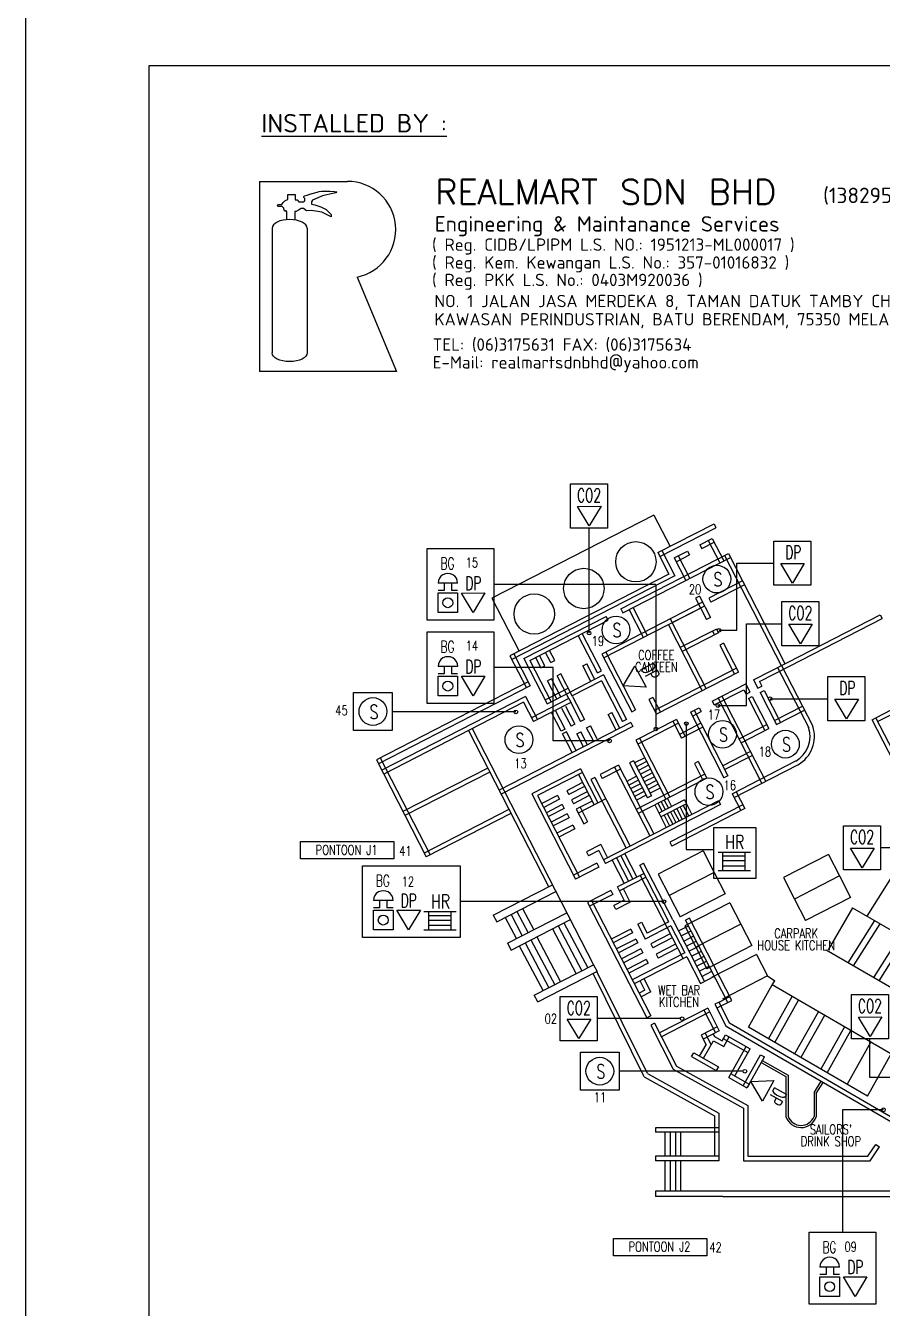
# Model space of a CAD drawing. Extents: x -2888 to 8486, y -2377 to 1555.
# Drawn here: x 6635.4 to 6774.3, y 572.9 to 780.9 of the extents above; entities that cross this region are included whole.
import ezdxf
from ezdxf.enums import TextEntityAlignment as Align

# ---------------------------------------------------------------- set-up
doc = ezdxf.new("R2010")
doc.units = 0
doc.layers.get('0').update_dxf_attribs({"linetype": 'CONTINUOUS'})
for name, color, linetype in [('EXIST_ROAD', 6, 'CONTINUOUS'), ('FAPOINT', 1, 'CONTINUOUS'), ('FF_GRID_LINE', 8, 'CONTINUOUS'), ('MIMIC_SIZE', 7, 'CONTINUOUS'), ('TEXT', 8, 'CONTINUOUS')]:
    doc.layers.add(name, color=color, linetype=linetype)
doc.styles.add('BADAI', font='romans.shx', dxfattribs={"width": 0.65})
doc.styles.add('ISOC', font='isocpeur.ttf')
doc.styles.add('MTXPL_TIMES_NEW_ROMAN', font='txt.shx')
doc.styles.add('PLOT02__REVB$0$NARROW', font='SIMPLEX', dxfattribs={"width": 0.75})

# ---------------------------------------------------------------- blocks, each defined once
blk = doc.blocks.new('D-433-1_MIMIC_SIZE_900_X_1')
at = {"layer": 'MIMIC_SIZE'}
for points in [[(3.62, 53.07), (868.62, 53.07), (868.62, 478.07), (3.62, 478.07)], [(23.62, 73.07), (848.62, 73.07), (848.62, 458.07), (23.62, 458.07)]]:
    blk.add_lwpolyline(points, close=True, dxfattribs=at)

msp = doc.modelspace()

# ---------------------------------------------------------------- linework, layer by layer
at = {"color": 1}
for p, q in [((6673.264, 755.622), (6687.543, 755.622)), ((6673.264, 755.622), (6673.264, 724.816)), ((6689.11, 740.113), (6695.508, 724.816)), ((6695.508, 724.816), (6673.264, 724.816)), ((6724.872, 702.921), (6728.69, 702.932)), ((6726.777, 699.745), (6724.872, 702.921)), ((6728.69, 702.932), (6726.777, 699.745)), ((6757.825, 693.644), (6761.643, 693.655)), ((6759.731, 690.468), (6757.825, 693.644)), ((6761.643, 693.655), (6759.731, 690.468)), ((6702.235, 685.693), (6702.238, 688.875)), ((6703.233, 689.271), (6702.238, 689.272)), ((6702.238, 688.875), (6705.42, 688.871)), ((6705.422, 690.462), (6702.24, 690.465)), ((6703.234, 690.464), (6703.233, 689.271)), ((6704.427, 690.463), (6704.426, 689.27)), ((6705.42, 689.269), (6704.426, 689.27)), ((6705.42, 688.871), (6705.416, 685.69)), ((6706.032, 688.869), (6709.85, 688.88)), ((6707.938, 685.693), (6706.032, 688.869)), ((6709.85, 688.88), (6707.938, 685.693)), ((6759.123, 683.828), (6762.94, 683.838)), ((6761.028, 680.652), (6759.123, 683.828)), ((6762.94, 683.838), (6761.028, 680.652)), ((6705.424, 676.952), (6702.243, 676.956)), ((6703.237, 676.954), (6703.236, 675.761)), ((6704.43, 676.953), (6704.429, 675.76)), ((6732.264, 673.819), (6734.18, 676.988)), ((6734.18, 676.988), (6735.975, 673.619)), ((6702.238, 672.183), (6702.241, 675.365)), ((6703.236, 675.761), (6702.241, 675.762)), ((6702.241, 675.365), (6705.423, 675.361)), ((6705.423, 675.759), (6704.429, 675.76)), ((6705.423, 675.361), (6705.419, 672.18)), ((6706.035, 675.36), (6709.853, 675.37)), ((6707.941, 672.183), (6706.035, 675.36)), ((6709.853, 675.37), (6707.941, 672.183)), ((6735.975, 673.619), (6732.264, 673.819)), ((6766.609, 671.663), (6770.427, 671.673)), ((6768.515, 668.487), (6766.609, 671.663)), ((6770.427, 671.673), (6768.515, 668.487)), ((6769.143, 647.485), (6772.961, 647.495)), ((6771.049, 644.309), (6769.143, 647.485)), ((6772.961, 647.495), (6771.049, 644.309)), ((6694.943, 639.002), (6691.761, 639.006)), ((6692.756, 639.005), (6692.754, 637.812)), ((6693.949, 639.003), (6693.947, 637.81)), ((6691.756, 634.233), (6691.76, 637.415)), ((6692.754, 637.812), (6691.76, 637.813)), ((6691.76, 637.415), (6694.941, 637.412)), ((6694.942, 637.809), (6693.947, 637.81)), ((6694.941, 637.412), (6694.938, 634.23)), ((6695.554, 637.41), (6699.371, 637.42)), ((6697.459, 634.233), (6695.554, 637.41)), ((6699.371, 637.42), (6697.459, 634.233)), ((6770.42, 620.105), (6774.237, 620.115)), ((6772.325, 616.928), (6770.42, 620.105)), ((6774.237, 620.115), (6772.325, 616.928)), ((6723.196, 619.774), (6727.014, 619.784)), ((6725.101, 616.598), (6723.196, 619.774)), ((6727.014, 619.784), (6725.101, 616.598)), ((6752.981, 609.672), (6756.683, 609.798)), ((6754.841, 606.454), (6752.981, 609.672)), ((6756.683, 609.798), (6754.841, 606.454)), ((6765.18, 578.367), (6764.185, 578.368)), ((6767.368, 579.558), (6764.187, 579.561)), ((6765.181, 579.56), (6765.18, 578.367)), ((6766.374, 579.559), (6766.373, 578.366)), ((6767.367, 578.365), (6766.373, 578.366)), ((6764.182, 574.789), (6764.185, 577.97)), ((6764.185, 577.97), (6767.367, 577.967)), ((6767.367, 577.967), (6767.363, 574.785)), ((6767.979, 577.965), (6771.797, 577.975)), ((6769.885, 574.789), (6767.979, 577.965)), ((6771.797, 577.975), (6769.885, 574.789))]:
    msp.add_line(p, q, dxfattribs=at)
for p, q in [((6677.867, 753.485), (6679.06, 753.485)), ((6677.867, 752.69), (6677.867, 753.485)), ((6679.06, 753.485), (6679.06, 752.613)), ((6680.488, 753.186), (6680.596, 753.295)), ((6680.488, 753.058), (6680.488, 753.186)), ((6680.488, 752.987), (6680.488, 753.058)), ((6680.596, 753.295), (6680.994, 753.412)), ((6680.994, 753.412), (6681.457, 753.548)), ((6681.457, 753.548), (6682.066, 753.727)), ((6683.5, 753.256), (6681.899, 752.59)), ((6682.066, 753.727), (6682.643, 753.897)), ((6682.643, 753.897), (6682.983, 753.997)), ((6682.983, 753.997), (6683.343, 754.041)), ((6683.343, 754.041), (6683.666, 754.041)), ((6685.417, 753.695), (6683.5, 753.256)), ((6683.666, 754.041), (6684.298, 754.041)), ((6684.298, 754.041), (6684.673, 754.041)), ((6684.673, 754.041), (6685.438, 753.967)), ((6685.682, 753.755), (6685.417, 753.695)), ((6685.438, 753.967), (6685.772, 753.934)), ((6685.793, 753.825), (6685.682, 753.755)), ((6685.772, 753.934), (6685.816, 753.886)), ((6685.816, 753.886), (6685.793, 753.825)), ((6676.123, 751.738), (6676.307, 751.864)), ((6676.307, 751.555), (6676.123, 751.738)), ((6676.307, 751.864), (6676.926, 751.864)), ((6676.938, 751.555), (6676.307, 751.555)), ((6676.926, 751.864), (6677.11, 752.208)), ((6677.247, 751.291), (6676.938, 751.555)), ((6677.11, 752.208), (6677.397, 752.483)), ((6677.247, 751.131), (6677.247, 751.291)), ((6677.247, 751.131), (6677.249, 751.125)), ((6677.397, 752.483), (6677.741, 752.609)), ((6677.741, 752.609), (6677.867, 752.69)), ((6679.06, 752.613), (6679.393, 752.613)), ((6679.607, 750.942), (6679.203, 750.713)), ((6679.393, 752.613), (6679.657, 752.292)), ((6680.021, 751.247), (6679.607, 750.942)), ((6679.657, 752.292), (6680.425, 752.292)), ((6680.424, 751.247), (6680.021, 751.247)), ((6680.895, 750.848), (6680.424, 751.247)), ((6680.425, 752.292), (6680.497, 752.315)), ((6680.51, 752.958), (6680.488, 752.987)), ((6680.497, 752.315), (6680.54, 752.35)), ((6680.589, 752.901), (6680.51, 752.958)), ((6680.54, 752.35), (6680.58, 752.406)), ((6680.58, 752.406), (6680.595, 752.455)), ((6680.634, 752.826), (6680.589, 752.901)), ((6680.595, 752.455), (6680.62, 752.529)), ((6680.62, 752.529), (6680.634, 752.591)), ((6680.634, 752.667), (6680.634, 752.826)), ((6680.634, 752.591), (6680.634, 752.667)), ((6681.899, 752.59), (6681.694, 752.308)), ((6681.694, 752.308), (6681.694, 751.905)), ((6681.694, 751.905), (6682.246, 751.796)), ((6682.246, 751.796), (6683.217, 751.487)), ((6683.217, 751.487), (6684.122, 751.04)), ((6684.122, 751.04), (6684.918, 750.244)), ((6677.626, 750.844), (6677.509, 750.844)), ((6677.737, 750.677), (6677.626, 750.844)), ((6677.737, 749.416), (6677.737, 750.677)), ((6678.996, 750.713), (6678.996, 749.405)), ((6679.203, 750.713), (6678.996, 750.713)), ((6681.733, 750.876), (6680.895, 750.848)), ((6683.404, 750.652), (6681.733, 750.876)), ((6684.591, 750.059), (6683.404, 750.652)), ((6684.918, 749.895), (6684.591, 750.059)), ((6684.918, 750.244), (6684.918, 749.895)), ((6675.335, 748.032), (6675.335, 727.802)), ((6681.03, 748.036), (6681.03, 727.807))]:
    msp.add_line(p, q)
for points in [[(6681.03, 748.028), (6680.976, 748.302), (6680.816, 748.566), (6680.553, 748.808), (6680.2, 749.022), (6679.769, 749.197), (6679.276, 749.327), (6678.742, 749.407), (6678.186, 749.434), (6677.63, 749.408), (6677.095, 749.328), (6676.602, 749.198), (6676.17, 749.024), (6675.815, 748.811), (6675.552, 748.569), (6675.39, 748.305), (6675.335, 748.032)], [(6681.027, 727.796), (6680.974, 727.522), (6680.813, 727.259), (6680.551, 727.016), (6680.197, 726.803), (6679.766, 726.628), (6679.273, 726.498), (6678.739, 726.418), (6678.183, 726.39), (6677.627, 726.417), (6677.092, 726.496), (6676.599, 726.626), (6676.167, 726.8), (6675.812, 727.013), (6675.549, 727.256), (6675.387, 727.519), (6675.332, 727.793)]]:
    msp.add_lwpolyline(points)
for points in [[(6700.48, 696.094), (6711.307, 696.094), (6711.307, 684.453), (6700.48, 684.453)], [(6700.483, 682.584), (6711.31, 682.584), (6711.31, 670.944), (6700.483, 670.944)], [(6688.536, 672.749), (6694.8, 672.749), (6694.8, 666.547), (6688.536, 666.547)], [(6746.948, 650.848), (6753.805, 650.848), (6753.805, 642.564), (6746.948, 642.564)], [(6690.002, 644.634), (6705.822, 644.634), (6705.822, 632.994), (6690.002, 632.994)], [(6725.334, 614.424), (6731.598, 614.424), (6731.598, 608.222), (6725.334, 608.222)], [(6762.427, 585.19), (6773.254, 585.19), (6773.254, 573.549), (6762.427, 573.549)]]:
    msp.add_lwpolyline(points, close=True, dxfattribs=at)
at = {"color": 1, "linetype": 'BYBLOCK'}
for centre, radius in [((6747.465, 691.121), 2.25), ((6731.116, 682.868), 2.25), ((6726.743, 682.36), 0.299), ((6747.82, 682.816), 0.299), ((6691.679, 669.649), 2.25), ((6756.127, 671.729), 0.299), ((6714.868, 669.594), 0.299), ((6747.625, 670.615), 0.299), ((6742.512, 667.682), 0.299), ((6748.375, 665.942), 2.25), ((6715.359, 665.078), 2.25), ((6737.582, 666.817), 0.299), ((6758.588, 664.357), 2.25), ((6730.072, 664.885), 0.299), ((6746.17, 656.656), 2.25), ((6738.872, 638.814), 0.299), ((6741.816, 619.84), 0.299), ((6728.477, 611.324), 2.25), ((6752.015, 611.323), 0.299), ((6774.489, 605.054), 0.299)]:
    msp.add_circle(centre, radius, dxfattribs=at)
at = {"color": 1}
for centre in [(6703.827, 687.282), (6703.83, 673.772), (6693.349, 635.822), (6765.774, 576.378)]:
    msp.add_circle(centre, 0.795, dxfattribs=at)
for centre, radius, start, end in [((6687.543, 747.788), 7.834, 281.54014, 90), ((6703.831, 690.464), 1.591, 359.93967, 179.93967), ((6703.834, 676.954), 1.591, 359.93967, 179.93967), ((6693.352, 639.004), 1.591, 359.93967, 179.93967), ((6765.778, 579.559), 1.591, 359.93967, 179.93967)]:
    msp.add_arc(centre, radius, start, end, dxfattribs=at)
msp.add_arc((6677.443, 751.044), 0.211, 157.53397, 288.1926)
at = {"layer": 'FAPOINT', "color": 1, "linetype": 'BYBLOCK'}
for p, q in [((6747.663, 646.841), (6752.921, 646.841)), ((6748.445, 643.871), (6748.445, 646.841)), ((6748.445, 646.232), (6752.071, 646.232)), ((6748.445, 645.466), (6752.071, 645.466)), ((6752.071, 643.871), (6752.071, 646.841)), ((6747.663, 643.871), (6752.921, 643.871)), ((6748.445, 644.637), (6752.071, 644.637)), ((6699.942, 637.199), (6705.2, 637.199)), ((6700.724, 634.229), (6700.724, 637.199)), ((6700.724, 636.59), (6704.35, 636.59)), ((6704.35, 634.229), (6704.35, 637.199)), ((6700.724, 635.824), (6704.35, 635.824)), ((6700.724, 634.995), (6704.35, 634.995)), ((6699.942, 634.229), (6705.2, 634.229))]:
    msp.add_line(p, q, dxfattribs=at)
at = {"layer": 'FF_GRID_LINE', "color": 1}
for p, q in [((6705.416, 685.69), (6702.235, 685.693)), ((6705.419, 672.18), (6702.238, 672.183)), ((6694.938, 634.23), (6691.756, 634.233)), ((6767.363, 574.785), (6764.182, 574.789))]:
    msp.add_line(p, q, dxfattribs=at)
at = {"layer": 'MIMIC_SIZE', "color": 0}
for p, q in [((6737.247, 701.518), (6710.979, 688.03)), ((6737.247, 701.518), (6739.864, 696.423)), ((6737.914, 695.421), (6747, 700.089)), ((6738.238, 694.791), (6747.324, 699.459)), ((6747, 700.089), (6747.324, 699.459)), ((6744.688, 696.689), (6746.704, 697.725)), ((6745.011, 696.06), (6747.027, 697.095)), ((6746.074, 697.402), (6747.946, 693.758)), ((6746.704, 697.725), (6748.576, 694.081)), ((6731.9, 686.309), (6749.333, 695.266)), ((6737.914, 695.421), (6739.697, 691.95)), ((6738.544, 695.744), (6740.65, 691.644)), ((6740.559, 694.568), (6742.704, 695.67)), ((6740.882, 693.938), (6743.028, 695.041)), ((6741.188, 694.891), (6743.061, 691.248)), ((6742.704, 695.67), (6743.028, 695.041)), ((6744.688, 696.689), (6745.011, 696.06)), ((6748.703, 694.942), (6757.875, 677.089)), ((6749.333, 695.266), (6758.505, 677.413)), ((6732.224, 685.68), (6749.656, 694.636)), ((6740.559, 694.568), (6742.431, 690.924)), ((6739.697, 691.95), (6713.902, 678.698)), ((6740.65, 691.644), (6714.225, 678.068)), ((6751.617, 690.82), (6746.154, 688.014)), ((6751.94, 690.19), (6746.478, 687.384)), ((6710.979, 688.03), (6715.382, 679.458)), ((6745.151, 687.368), (6728.818, 678.977)), ((6745.474, 686.739), (6729.141, 678.348)), ((6736.219, 681.984), (6733.883, 686.532)), ((6744.647, 688.348), (6744.018, 688.025)), ((6744.018, 688.025), (6745.782, 684.591)), ((6744.647, 688.348), (6746.412, 684.914)), ((6746.154, 688.014), (6746.478, 687.384)), ((6716.182, 678.234), (6729.507, 685.08)), ((6717.135, 677.928), (6729.83, 684.45)), ((6729.83, 684.45), (6729.507, 685.08)), ((6731.9, 686.309), (6732.224, 685.68)), ((6735.59, 681.661), (6733.253, 686.209)), ((6739.909, 684.675), (6745.73, 673.346)), ((6744.845, 686.415), (6740.095, 683.975)), ((6746.412, 684.914), (6745.782, 684.591)), ((6746.412, 684.914), (6745.782, 684.591)), ((6759.016, 677.675), (6773.943, 685.344)), ((6759.34, 677.046), (6774.267, 684.715)), ((6773.943, 685.344), (6774.267, 684.715)), ((6739.603, 683.722), (6745.1, 673.022)), ((6747.383, 683.024), (6741.511, 680.008)), ((6747.706, 682.394), (6741.835, 679.378)), ((6746.753, 682.701), (6747.077, 682.071)), ((6747.383, 683.024), (6747.706, 682.394)), ((6728.107, 675.906), (6724.994, 681.965)), ((6728.736, 676.229), (6725.623, 682.289)), ((6748.551, 680.75), (6747.921, 680.426)), ((6748.551, 680.75), (6747.921, 680.426)), ((6747.921, 680.426), (6750.342, 675.715)), ((6748.551, 680.75), (6750.972, 676.039)), ((6713.902, 678.698), (6716.568, 673.509)), ((6714.531, 679.021), (6717.197, 673.832)), ((6716.182, 678.234), (6719.956, 670.89)), ((6718.926, 676.759), (6718.076, 678.412)), ((6719.555, 677.082), (6718.706, 678.735)), ((6720.533, 677.584), (6719.684, 679.237)), ((6721.163, 677.908), (6720.313, 679.561)), ((6728.818, 678.977), (6733.647, 669.577)), ((6729.447, 679.301), (6734.277, 669.901)), ((6717.135, 677.928), (6720.585, 671.213)), ((6718.926, 676.759), (6719.555, 677.082)), ((6720.533, 677.584), (6721.163, 677.908)), ((6725.751, 677.054), (6726.381, 677.377)), ((6727.047, 674.533), (6725.751, 677.054)), ((6727.676, 674.856), (6726.381, 677.377)), ((6728.107, 675.906), (6728.736, 676.229)), ((6750.648, 676.668), (6737.345, 669.834)), ((6753.418, 674.799), (6759.016, 677.675)), ((6754.371, 674.493), (6759.34, 677.046)), ((6757.315, 676.802), (6762.356, 666.99)), ((6757.945, 677.125), (6763.011, 667.265)), ((6716.874, 674.462), (6692.24, 661.806)), ((6720.64, 674.972), (6720.01, 674.648)), ((6721.526, 671.697), (6720.01, 674.648)), ((6722.156, 672.02), (6720.64, 674.972)), ((6722.178, 675.762), (6721.548, 675.439)), ((6723.447, 671.743), (6721.548, 675.439)), ((6724.076, 672.066), (6722.178, 675.762)), ((6729.073, 675.574), (6723.694, 672.81)), ((6728.767, 674.621), (6724.018, 672.181)), ((6728.767, 674.621), (6732.153, 668.03)), ((6729.073, 675.574), (6732.783, 668.353)), ((6750.972, 676.039), (6737.669, 669.204)), ((6746.708, 671.352), (6752.14, 674.143)), ((6752.14, 674.143), (6752.834, 672.793)), ((6753.418, 674.799), (6754.111, 673.449)), ((6754.371, 674.493), (6754.741, 673.772)), ((6717.197, 673.832), (6692.564, 661.177)), ((6716.424, 672.103), (6693.105, 660.123)), ((6716.424, 672.103), (6718.36, 668.334)), ((6719.632, 671.519), (6723.371, 673.44)), ((6719.956, 670.89), (6723.694, 672.81)), ((6724.076, 672.066), (6725.975, 668.371)), ((6737.065, 671.929), (6736.435, 671.605)), ((6737.065, 671.929), (6736.435, 671.605)), ((6737.065, 671.929), (6738.298, 669.527)), ((6747.032, 670.722), (6751.834, 673.19)), ((6748.282, 672.161), (6755.391, 658.324)), ((6751.834, 673.19), (6752.204, 672.469)), ((6752.204, 672.469), (6752.834, 672.793)), ((6752.581, 671.736), (6753.21, 672.06)), ((6753.21, 672.06), (6755.867, 666.889)), ((6754.111, 673.449), (6754.741, 673.772)), ((6754.488, 672.716), (6755.118, 673.039)), ((6754.488, 672.716), (6757.144, 667.546)), ((6755.118, 673.039), (6757.774, 667.869)), ((6716.118, 671.15), (6693.429, 659.494)), ((6716.118, 671.15), (6717.731, 668.011)), ((6723.447, 671.743), (6717.407, 668.64)), ((6723.77, 671.113), (6717.731, 668.01)), ((6722.291, 670.209), (6723.807, 667.257)), ((6722.92, 670.532), (6724.437, 667.58)), ((6723.447, 671.743), (6725.345, 668.047)), ((6733.647, 669.577), (6734.277, 669.901)), ((6736.435, 671.605), (6737.669, 669.204)), ((6743.163, 669.531), (6744.603, 670.27)), ((6743.793, 669.854), (6749.244, 659.243)), ((6744.603, 670.27), (6744.926, 669.641)), ((6746.708, 671.352), (6747.032, 670.722)), ((6747.653, 671.837), (6754.761, 658.001)), ((6752.581, 671.736), (6755.237, 666.566)), ((6756.821, 668.175), (6761.348, 670.501)), ((6757.144, 667.546), (6761.672, 669.872)), ((6773.268, 668.651), (6777.092, 670.619)), ((6777.416, 669.99), (6773.592, 668.022)), ((6733.531, 667.874), (6712.135, 656.882)), ((6722.237, 666.45), (6720.72, 669.402)), ((6722.866, 666.774), (6721.35, 669.725)), ((6725.975, 668.371), (6725.345, 668.047)), ((6729.812, 669.15), (6730.442, 669.473)), ((6731.107, 666.629), (6729.812, 669.15)), ((6731.737, 666.952), (6730.442, 669.473)), ((6732.783, 668.353), (6732.153, 668.03)), ((6733.531, 667.874), (6733.854, 667.244)), ((6740.927, 668.382), (6734.308, 664.981)), ((6741.251, 667.753), (6734.632, 664.352)), ((6740.298, 668.059), (6741.705, 665.319)), ((6740.927, 668.382), (6742.335, 665.643)), ((6744.877, 667.744), (6741.382, 665.949)), ((6743.163, 669.531), (6748.615, 658.92)), ((6743.487, 668.901), (6744.926, 669.641)), ((6772.638, 668.327), (6773.268, 668.651)), ((6778.802, 656.351), (6772.638, 668.327)), ((6779.431, 656.675), (6773.268, 668.651)), ((6707.167, 666.552), (6720.165, 641.252)), ((6707.797, 666.875), (6727.471, 628.58)), ((6733.854, 667.244), (6712.459, 656.252)), ((6722.866, 666.774), (6722.237, 666.45)), ((6723.075, 666.368), (6722.445, 666.044)), ((6724.017, 662.986), (6722.445, 666.044)), ((6724.646, 663.309), (6723.075, 666.368)), ((6724.437, 667.58), (6723.807, 667.257)), ((6724.744, 666.044), (6725.374, 666.368)), ((6725.835, 663.92), (6724.744, 666.044)), ((6726.465, 664.244), (6725.374, 666.368)), ((6726.338, 667.004), (6726.968, 667.327)), ((6727.429, 664.88), (6726.338, 667.004)), ((6728.059, 665.203), (6726.968, 667.327)), ((6745.2, 667.115), (6741.705, 665.319)), ((6751.056, 665.214), (6755.543, 667.519)), ((6751.379, 664.584), (6755.867, 666.889)), ((6734.308, 664.981), (6739.21, 655.44)), ((6734.938, 665.305), (6739.84, 655.763)), ((6742.335, 665.643), (6741.705, 665.319)), ((6763.273, 665.207), (6763.284, 665.185)), ((6692.24, 661.806), (6700.327, 646.067)), ((6692.87, 662.13), (6700.956, 646.39)), ((6733.932, 661.668), (6733.303, 661.344)), ((6733.932, 661.668), (6736.853, 655.983)), ((6735.762, 662.151), (6734.118, 661.306)), ((6736.077, 661.537), (6734.433, 660.693)), ((6744.44, 661.545), (6743.811, 661.221)), ((6744.44, 661.545), (6745.83, 658.84)), ((6752.901, 663.17), (6748.412, 660.864)), ((6753.225, 662.541), (6748.735, 660.234)), ((6749.949, 656.324), (6760.274, 661.628)), ((6710.293, 660.467), (6696.555, 653.409)), ((6710.617, 659.838), (6696.878, 652.779)), ((6725.332, 660.37), (6717.442, 656.316)), ((6725.655, 659.74), (6718.395, 656.01)), ((6725.026, 659.417), (6727.549, 654.506)), ((6725.332, 660.37), (6728.178, 654.829)), ((6731.506, 660.938), (6728.554, 659.422)), ((6728.554, 659.422), (6728.877, 658.792)), ((6731.83, 660.309), (6728.877, 658.792)), ((6730.877, 660.615), (6736.604, 649.468)), ((6731.506, 660.938), (6737.233, 649.791)), ((6733.303, 661.344), (6736.223, 655.66)), ((6745.506, 659.47), (6734.397, 653.762)), ((6736.393, 660.924), (6734.749, 660.079)), ((6736.708, 660.31), (6735.064, 659.465)), ((6737.023, 659.696), (6735.379, 658.851)), ((6743.811, 661.221), (6745.2, 658.517)), ((6750.272, 655.694), (6760.61, 661.005)), ((6725.684, 658.136), (6723.105, 656.811)), ((6726.007, 657.506), (6723.428, 656.182)), ((6727.658, 658.961), (6727.029, 658.638)), ((6727.029, 658.638), (6732.756, 647.491)), ((6727.658, 658.961), (6733.385, 647.814)), ((6734.434, 659.142), (6732.848, 658.327)), ((6734.75, 658.528), (6733.163, 657.713)), ((6735.065, 657.914), (6733.479, 657.099)), ((6745.83, 658.84), (6734.721, 653.133)), ((6737.339, 659.082), (6735.695, 658.238)), ((6737.654, 658.469), (6736.01, 657.624)), ((6737.969, 657.855), (6736.325, 657.01)), ((6749.244, 659.243), (6748.615, 658.92)), ((6717.442, 656.316), (6724.55, 642.479)), ((6718.395, 656.01), (6725.18, 642.803)), ((6721.631, 656.054), (6719.053, 654.729)), ((6721.955, 655.424), (6719.376, 654.099)), ((6721.631, 656.054), (6721.955, 655.424)), ((6723.105, 656.811), (6723.428, 656.182)), ((6726.452, 656.64), (6723.874, 655.315)), ((6723.874, 655.315), (6724.197, 654.686)), ((6726.776, 656.01), (6724.197, 654.686)), ((6729.444, 655.479), (6724.97, 653.181)), ((6735.38, 657.3), (6733.794, 656.485)), ((6735.696, 656.687), (6734.109, 655.872)), ((6736.011, 656.073), (6734.425, 655.258)), ((6736.853, 655.983), (6736.223, 655.66)), ((6738.285, 657.241), (6736.641, 656.396)), ((6742.208, 655.32), (6738.054, 653.185)), ((6738.937, 655.299), (6739.612, 653.986)), ((6739.456, 655.566), (6740.131, 654.252)), ((6742.208, 655.32), (6743.416, 652.968)), ((6749.949, 656.324), (6751.36, 653.576)), ((6750.578, 656.647), (6751.99, 653.9)), ((6713.742, 653.755), (6700.003, 646.696)), ((6722.4, 654.558), (6719.821, 653.233)), ((6722.723, 653.928), (6720.145, 652.604)), ((6722.4, 654.558), (6722.723, 653.928)), ((6727.225, 655.136), (6724.647, 653.811)), ((6724.647, 653.811), (6725.875, 651.42)), ((6725.276, 654.134), (6726.504, 651.743)), ((6747.713, 655.175), (6729.092, 645.609)), ((6748.036, 654.546), (6729.416, 644.979)), ((6737.379, 654.499), (6739.262, 650.833)), ((6737.898, 654.765), (6738.573, 653.452)), ((6742.532, 654.69), (6738.377, 652.556)), ((6738.417, 655.032), (6739.092, 653.719)), ((6751.666, 654.529), (6739.838, 648.452)), ((6739.935, 653.356), (6740.82, 651.634)), ((6751.99, 653.9), (6740.162, 647.823)), ((6740.454, 653.623), (6741.339, 651.901)), ((6740.974, 653.89), (6741.858, 652.167)), ((6741.493, 654.156), (6742.378, 652.434)), ((6742.012, 654.423), (6742.897, 652.701)), ((6747.713, 655.175), (6748.036, 654.546)), ((6714.065, 653.125), (6700.327, 646.067)), ((6723.173, 653.054), (6720.594, 651.729)), ((6723.496, 652.424), (6720.917, 651.099)), ((6724.104, 651.241), (6721.526, 649.916)), ((6723.173, 653.054), (6723.496, 652.424)), ((6724.104, 651.241), (6724.428, 650.611)), ((6725.875, 651.42), (6726.504, 651.743)), ((6738.896, 652.822), (6739.781, 651.1)), ((6739.416, 653.089), (6740.301, 651.367)), ((6724.428, 650.611), (6721.849, 649.286)), ((6728.625, 648.066), (6726.299, 646.871)), ((6728.319, 647.113), (6726.623, 646.241)), ((6728.319, 647.113), (6729.092, 645.609)), ((6728.625, 648.066), (6729.722, 645.932)), ((6745.261, 647.034), (6737.962, 643.284)), ((6739.838, 648.452), (6740.162, 647.823)), ((6745.261, 647.034), (6747.046, 643.56)), ((6727.996, 645.046), (6724.227, 643.109)), ((6726.299, 646.871), (6726.623, 646.241)), ((6727.996, 645.046), (6728.32, 644.416)), ((6729.092, 645.609), (6729.416, 644.979)), ((6730.489, 645.53), (6732.433, 641.746)), ((6731.206, 645.899), (6733.15, 642.115)), ((6731.912, 646.262), (6733.856, 642.478)), ((6732.563, 646.596), (6734.507, 642.812)), ((6734.959, 644.751), (6735.589, 645.075)), ((6740.33, 635.846), (6735.589, 645.075)), ((6765.545, 646.46), (6758.247, 642.71)), ((6765.545, 646.46), (6767.33, 642.986)), ((6728.32, 644.416), (6724.55, 642.479)), ((6735.653, 643.401), (6731.36, 641.195)), ((6735.976, 642.771), (6731.683, 640.565)), ((6739.7, 635.523), (6734.959, 644.751)), ((6735.023, 643.077), (6741.972, 629.552)), ((6737.962, 643.284), (6739.747, 639.81)), ((6747.046, 643.56), (6739.747, 639.81)), ((6747.046, 643.56), (6748.831, 640.086)), ((6767.33, 642.986), (6760.032, 639.236)), ((6767.33, 642.986), (6769.115, 639.511)), ((6771.83, 636.474), (6776.142, 643.313)), ((6711.184, 636.642), (6720.781, 641.568)), ((6731.683, 640.565), (6731.36, 641.195)), ((6733.409, 638.755), (6732.313, 640.889)), ((6758.247, 642.71), (6760.032, 639.236)), ((6711.75, 635.54), (6721.361, 640.473)), ((6730.264, 640.632), (6726.494, 638.695)), ((6726.494, 638.695), (6736.126, 619.948)), ((6730.587, 640.002), (6726.818, 638.066)), ((6727.124, 639.019), (6736.755, 620.272)), ((6730.264, 640.632), (6730.587, 640.002)), ((6732.456, 639.061), (6730.759, 638.189)), ((6733.409, 638.755), (6731.083, 637.56)), ((6732.456, 639.061), (6731.683, 640.565)), ((6739.747, 639.81), (6741.532, 636.336)), ((6748.831, 640.086), (6741.532, 636.336)), ((6749.573, 638.641), (6742.274, 634.891)), ((6749.573, 638.641), (6751.358, 635.167)), ((6760.032, 639.236), (6761.817, 635.762)), ((6769.115, 639.511), (6761.817, 635.762)), ((6711.184, 636.642), (6711.75, 635.54)), ((6713.532, 632.068), (6723.129, 636.994)), ((6714.075, 636.734), (6715.905, 633.287)), ((6715.019, 637.218), (6716.849, 633.771)), ((6715.963, 637.703), (6717.793, 634.256)), ((6731.083, 637.56), (6730.759, 638.189)), ((6769.484, 637.835), (6765.517, 630.996)), ((6769.484, 637.835), (6794.436, 623.362)), ((6713.131, 636.249), (6714.961, 632.802)), ((6714.098, 630.967), (6723.611, 635.85)), ((6721.723, 634.88), (6725.583, 627.611)), ((6722.667, 635.365), (6726.527, 628.095)), ((6734.63, 635.141), (6735.26, 635.465)), ((6734.63, 635.141), (6735.858, 632.753)), ((6735.26, 635.465), (6736.164, 633.706)), ((6740.024, 634.893), (6735.858, 632.753)), ((6739.7, 635.523), (6736.164, 633.706)), ((6740.024, 634.893), (6742.278, 630.505)), ((6740.33, 635.846), (6743.231, 630.199)), ((6741.241, 634.073), (6742.862, 634.907)), ((6742.274, 634.891), (6744.059, 631.417)), ((6743.024, 636.141), (6742.394, 635.818)), ((6749.259, 622.456), (6742.394, 635.818)), ((6749.888, 622.78), (6743.024, 636.141)), ((6751.358, 635.167), (6744.059, 631.417)), ((6751.358, 635.167), (6753.143, 631.692)), ((6768.772, 628.908), (6773.084, 635.747)), ((6769.643, 628.403), (6773.955, 635.241)), ((6717.313, 632.617), (6721.173, 625.347)), ((6718.257, 633.102), (6722.117, 625.832)), ((6720.779, 634.396), (6724.639, 627.126)), ((6733.484, 634.364), (6730.344, 632.751)), ((6733.807, 633.735), (6730.667, 632.121)), ((6734.311, 632.754), (6731.171, 631.141)), ((6733.484, 634.364), (6733.807, 633.735)), ((6734.311, 632.754), (6734.635, 632.125)), ((6739.895, 633.596), (6736.755, 631.982)), ((6740.218, 632.966), (6737.078, 631.353)), ((6741.664, 633.249), (6743.286, 634.082)), ((6742.088, 632.425), (6743.709, 633.258)), ((6742.511, 631.601), (6744.133, 632.434)), ((6772.919, 626.502), (6777.232, 633.341)), ((6773.791, 625.997), (6778.103, 632.835)), ((6713.532, 632.068), (6714.098, 630.967)), ((6715.425, 631.648), (6719.285, 624.378)), ((6716.369, 632.132), (6720.229, 624.863)), ((6734.635, 632.125), (6731.495, 630.511)), ((6735.135, 631.15), (6731.995, 629.537)), ((6735.459, 630.521), (6732.319, 628.908)), ((6742.278, 630.505), (6733.749, 626.123)), ((6735.135, 631.15), (6735.459, 630.521)), ((6736.755, 631.982), (6737.078, 631.353)), ((6740.768, 631.895), (6737.628, 630.282)), ((6741.092, 631.265), (6737.952, 629.652)), ((6742.934, 630.777), (6744.556, 631.61)), ((6743.358, 629.952), (6744.979, 630.785)), ((6744.059, 631.417), (6745.844, 627.943)), ((6753.143, 631.692), (6745.844, 627.943)), ((6765.172, 630.996), (6790.123, 616.523)), ((6717.856, 623.644), (6727.471, 628.58)), ((6727.471, 628.58), (6728.037, 627.478)), ((6736.009, 629.45), (6732.869, 627.836)), ((6736.332, 628.82), (6733.192, 627.207)), ((6742.602, 629.875), (6734.073, 625.493)), ((6736.009, 629.45), (6736.332, 628.82)), ((6737.628, 630.282), (6737.952, 629.652)), ((6742.602, 629.875), (6744.822, 625.555)), ((6743.231, 630.199), (6745.451, 625.878)), ((6743.781, 629.128), (6745.403, 629.961)), ((6744.181, 628.351), (6745.802, 629.184)), ((6744.604, 627.527), (6746.226, 628.36)), ((6753.885, 630.248), (6746.586, 626.498)), ((6753.885, 630.248), (6755.67, 626.774)), ((6718.421, 622.542), (6728.018, 627.468)), ((6735.683, 610.415), (6727.388, 627.145)), ((6736.219, 610.927), (6728.018, 627.468)), ((6736.758, 624.176), (6735.662, 626.31)), ((6744.822, 625.555), (6747.073, 626.711)), ((6745.028, 626.702), (6746.649, 627.535)), ((6755.67, 626.774), (6748.371, 623.024)), ((6755.67, 626.774), (6756.843, 625.991)), ((6735.805, 624.482), (6734.846, 623.989)), ((6735.805, 624.482), (6735.032, 625.986)), ((6736.758, 624.176), (6735.169, 623.359)), ((6752.595, 618.448), (6756.456, 625.304)), ((6756.456, 625.304), (6756.843, 625.991)), ((6776.702, 613.56), (6756.456, 625.304)), ((6718.421, 622.542), (6717.856, 623.644)), ((6747.851, 622.529), (6747.152, 622.17)), ((6747.152, 622.17), (6748.996, 618.581)), ((6747.782, 622.493), (6749.531, 619.09)), ((6747.851, 622.529), (6749.565, 623.409)), ((6748.174, 621.899), (6749.888, 622.78)), ((6755.834, 616.569), (6759.695, 623.426)), ((6756.843, 615.984), (6760.704, 622.84)), ((6736.755, 620.272), (6736.126, 619.948)), ((6745.973, 621.564), (6738.155, 617.547)), ((6746.297, 620.934), (6738.479, 616.918)), ((6745.344, 621.241), (6747.231, 617.567)), ((6745.973, 621.564), (6747.86, 617.891)), ((6748.174, 621.899), (6747.476, 621.54)), ((6760.082, 614.105), (6763.943, 620.961)), ((6761.122, 613.574), (6764.983, 620.43)), ((6737.366, 619.084), (6736.736, 618.76)), ((6736.736, 618.76), (6740.392, 611.644)), ((6737.366, 619.084), (6740.923, 612.159)), ((6747.537, 618.52), (6744.911, 617.171)), ((6747.86, 617.891), (6745.234, 616.541)), ((6775.676, 603.105), (6748.996, 618.581)), ((6776.032, 603.718), (6749.531, 619.09)), ((6771.884, 607.259), (6752.595, 618.448)), ((6764.361, 611.695), (6768.222, 618.552)), ((6765.34, 611.055), (6769.201, 617.912)), ((6744.911, 617.171), (6745.714, 615.608)), ((6745.288, 613.41), (6746.892, 616.259)), ((6745.54, 617.494), (6746.517, 615.593)), ((6746.825, 617.359), (6747.07, 616.971)), ((6746.892, 616.259), (6748.591, 615.302)), ((6747.07, 616.971), (6748.322, 616.266)), ((6748.322, 616.266), (6748.855, 617.213)), ((6748.508, 616.596), (6752.512, 614.341)), ((6748.591, 615.302), (6749.472, 616.866)), ((6748.855, 617.213), (6752.86, 614.958)), ((6768.578, 609.177), (6772.439, 616.033)), ((6743.363, 613.682), (6743.711, 614.299)), ((6743.363, 613.682), (6747.368, 611.427)), ((6743.711, 614.299), (6747.715, 612.043)), ((6744.671, 613.758), (6745.714, 615.608)), ((6749.411, 610.276), (6752.243, 615.305)), ((6750.375, 610.546), (6752.86, 614.958)), ((6751.732, 608.969), (6754.564, 613.998)), ((6752.696, 609.238), (6755.181, 613.651)), ((6754.564, 613.998), (6755.181, 613.651)), ((6771.884, 607.259), (6775.745, 614.116)), ((6740.392, 611.644), (6751.787, 605.327)), ((6740.923, 612.159), (6752.495, 605.744)), ((6747.715, 612.043), (6747.368, 611.427)), ((6754.66, 612.726), (6758.664, 610.471)), ((6754.834, 613.034), (6759.018, 610.677)), ((6735.683, 610.415), (6747.078, 604.098)), ((6736.219, 610.927), (6747.786, 604.515)), ((6749.411, 610.276), (6752.349, 608.622)), ((6749.758, 610.893), (6752.696, 609.238)), ((6758.664, 610.471), (6758.664, 603.973)), ((6759.018, 610.677), (6759.018, 604.031)), ((6764.341, 609.68), (6763.232, 607.914)), ((6764.641, 609.492), (6763.532, 607.726)), ((6752.696, 609.238), (6752.349, 608.622)), ((6763.232, 607.914), (6763.232, 603.988)), ((6763.586, 607.914), (6763.586, 603.916)), ((6752.495, 605.744), (6752.495, 597.516)), ((6747.078, 604.098), (6747.078, 597.516)), ((6747.786, 604.515), (6747.786, 596.808)), ((6751.787, 605.327), (6751.787, 596.808)), ((6747.786, 602.156), (6737.534, 602.156)), ((6737.534, 602.156), (6737.534, 601.448)), ((6747.786, 601.448), (6737.534, 601.448)), ((6739.043, 601.448), (6739.043, 597.516)), ((6739.888, 601.448), (6739.888, 597.516)), ((6740.734, 601.448), (6740.734, 597.516)), ((6741.58, 601.448), (6741.58, 597.516)), ((6771.969, 597.516), (6773.235, 599.449)), ((6773.235, 599.449), (6773.827, 599.061)), ((6747.786, 597.516), (6737.534, 597.516)), ((6737.534, 597.516), (6737.534, 596.808)), ((6752.495, 597.516), (6771.969, 597.516)), ((6772.351, 596.808), (6773.827, 599.061)), ((6747.786, 596.808), (6737.534, 596.808)), ((6739.043, 596.808), (6739.043, 591.872)), ((6739.888, 596.808), (6739.888, 591.872)), ((6740.734, 596.808), (6740.734, 591.872)), ((6741.58, 596.808), (6741.58, 591.872)), ((6751.787, 596.808), (6772.351, 596.808)), ((6884.376, 591.872), (6737.534, 591.872)), ((6737.534, 591.872), (6737.534, 590.988)), ((6748.449, 590.988), (6737.534, 590.988)), ((6748.449, 590.988), (6884.376, 590.988))]:
    msp.add_line(p, q, dxfattribs=at)
at = {"layer": 'MIMIC_SIZE', "color": 1}
for p, q in [((6726.743, 682.36), (6726.743, 699.405)), ((6750.715, 682.816), (6750.715, 693.71)), ((6750.715, 693.71), (6756.692, 693.71)), ((6737.582, 690.274), (6711.307, 690.274)), ((6737.582, 690.274), (6737.582, 666.817)), ((6747.82, 682.816), (6750.715, 682.816)), ((6752.264, 670.615), (6752.264, 683.894)), ((6752.264, 683.894), (6757.989, 683.894)), ((6720.93, 676.764), (6711.31, 676.764)), ((6720.93, 664.885), (6720.93, 676.764)), ((6747.625, 670.615), (6752.264, 670.615)), ((6756.127, 671.729), (6765.475, 671.729)), ((6714.868, 669.594), (6694.8, 669.594)), ((6742.512, 667.682), (6742.512, 647.256)), ((6730.072, 664.885), (6720.93, 664.885)), ((6742.512, 647.256), (6746.948, 647.256)), ((6779.356, 647.551), (6774.019, 647.551)), ((6738.573, 638.814), (6705.822, 638.814)), ((6741.517, 619.84), (6728.072, 619.84)), ((6772.291, 610.283), (6772.291, 616.588)), ((6751.716, 611.323), (6731.598, 611.323)), ((6775.808, 610.283), (6772.291, 610.283)), ((6774.489, 605.054), (6767.84, 605.054)), ((6767.84, 605.054), (6767.84, 585.19))]:
    msp.add_line(p, q, dxfattribs=at)
for points in [[(6723.738, 706.569), (6729.748, 706.569), (6729.748, 699.405), (6723.738, 699.405)], [(6756.692, 697.293), (6762.701, 697.293), (6762.701, 690.128), (6756.692, 690.128)], [(6757.989, 687.476), (6763.998, 687.476), (6763.998, 680.312), (6757.989, 680.312)], [(6765.475, 675.311), (6771.485, 675.311), (6771.485, 668.147), (6765.475, 668.147)], [(6768.01, 651.133), (6774.019, 651.133), (6774.019, 643.969), (6768.01, 643.969)], [(6679.959, 648.556), (6695.054, 648.556), (6695.054, 645.736), (6679.959, 645.736)], [(6722.062, 623.422), (6728.072, 623.422), (6728.072, 616.258), (6722.062, 616.258)], [(6769.286, 623.753), (6775.295, 623.753), (6775.295, 616.588), (6769.286, 616.588)], [(6730.721, 584.194), (6745.816, 584.194), (6745.816, 581.374), (6730.721, 581.374)]]:
    msp.add_lwpolyline(points, close=True, dxfattribs=at)
at = {"layer": 'MIMIC_SIZE', "color": 0}
for centre in [(6734.327, 693.931), (6725.888, 689.596), (6717.841, 685.462)]:
    msp.add_circle(centre, 3.275, dxfattribs=at)
for centre, radius, start, end in [((6758.029, 665.586), 4.55, 299.39737, 18.62597), ((6758.029, 665.586), 5.257, 299.39737, 18.62597), ((6761.135, 604.776), 2.597, 198.00166, 340.6864), ((6761.133, 604.773), 2.241, 199.33945, 339.48842)]:
    msp.add_arc(centre, radius, start, end, dxfattribs=at)

# ---------------------------------------------------------------- block references
at = {"layer": 'MIMIC_SIZE', "color": 1}
msp.add_blockref('D-433-1_MIMIC_SIZE_900_X_1', (6631.73, 316.311), dxfattribs=at)

# ---------------------------------------------------------------- texts
at = {"color": 1, "style": 'MTXPL_TIMES_NEW_ROMAN'}
msp.add_text('REALMART SDN BHD', height=4, dxfattribs=at).set_placement((6701.791, 751.908))
at = {"color": 0, "linetype": 'BYBLOCK', "style": 'PLOT02__REVB$0$NARROW', "width": 0.75}
for s, p in [('15', (6706.717, 693.029)), ('20', (6742.92, 688.68)), ('14', (6706.72, 679.519)), ('19', (6727.175, 680.289)), ('45', (6685.57, 669.046)), ('17', (6745.972, 668.334)), ('18', (6754.234, 662.373)), ('13', (6714.599, 660.443)), ('16', (6748.554, 656.908)), ('41', (6695.938, 646.261)), ('12', (6696.353, 641.285)), ('02', (6719.534, 619.047)), ('11', (6727.506, 606.314)), ('42', (6746.25, 581.971)), ('09', (6768.158, 582.056))]:
    msp.add_text(s, height=1.5671, dxfattribs=at).set_placement(p)
at = {"color": 1, "linetype": 'BYBLOCK', "style": 'PLOT02__REVB$0$NARROW', "width": 0.75}
for s, height, p in [('S', 2.255, (6746.906, 689.952)), ('S', 2.255, (6730.558, 681.699)), ('S', 2.255, (6691.121, 668.479)), ('S', 2.255, (6714.8, 663.908)), ('S', 2.255, (6747.816, 664.772)), ('S', 2.255, (6758.029, 663.188)), ('S', 2.255, (6745.612, 655.486)), ('HR', 2.2387, (6748.812, 647.368)), ('HR', 2.2387, (6701.091, 637.726)), ('S', 2.255, (6727.919, 610.155))]:
    msp.add_text(s, height=height, dxfattribs=at).set_placement(p)
at = {"color": 0, "linetype": 'BYBLOCK', "style": 'PLOT02__REVB$0$NARROW', "width": 0.75}
for s, height, p in [('COFFEE', 1.5671, (6737.644, 678.009)), ('CANTEEN', 1.5671, (6737.644, 676.076)), ('PONTOON J1', 1.5671, (6687.409, 646.416)), ('HOUSE KITCHEN', 1.56706, (6760.328, 630.947)), ('CARPARK', 1.5671, (6760.328, 632.88)), ('WET BAR', 1.5671, (6741.335, 623.674)), ('KITCHEN', 1.5671, (6741.335, 621.74)), ("SAILORS'", 1.5671, (6765.957, 601.094)), ('DRINK SHOP', 1.5671, (6765.957, 599.16)), ('PONTOON J2', 1.5671, (6738.155, 582.082))]:
    msp.add_text(s, height=height, dxfattribs=at).set_placement(p, align=Align.CENTER)
at = {"layer": 'EXIST_ROAD', "color": 7, "style": 'ISOC'}
for s, height, p in [('%%UINSTALLED BY :', 3, (6673.586, 763.553)), ('(138295-P)', 2.5, (6764.696, 752.103)), ('Engineering & Maintanance Services', 2.5, (6701.701, 747.481)), ('NO. 1 JALAN JASA MERDEKA 8, TAMAN DATUK TAMBY CHIK KARIM,', 2, (6701.663, 735.219)), ('KAWASAN PERINDUSTRIAN, BATU BERENDAM, 75350 MELAKA.', 2, (6701.663, 732.256)), ('TEL: (06)3175631 FAX: (06)3175634', 2, (6701.363, 728.166)), ('E-Mail: realmartsdnbhd@yahoo.com', 2, (6701.363, 725.276))]:
    msp.add_text(s, height=height, dxfattribs=at).set_placement(p)
at = {"layer": 'EXIST_ROAD', "color": 1, "style": 'ISOC'}
for s, p in [('( Reg. CIDB/LPIPM L.S. NO.: 1951213-ML000017 )', (6701.271, 744.365)), ('( Reg. Kem. Kewangan L.S. No.: 357-01016832 )', (6701.271, 741.47)), ('( Reg. PKK L.S. No.: 0403M920036 )', (6701.267, 738.645))]:
    msp.add_text(s, height=2, dxfattribs=at).set_placement(p)
at = {"layer": 'TEXT', "color": 1, "style": 'BADAI', "width": 0.65}
for s, height, p in [('CO2', 2.2157, (6724.794, 703.611)), ('DP', 2.2157, (6758.545, 694.334)), ('BG', 1.9203, (6702.643, 692.706)), ('DP', 2.2157, (6706.665, 689.337)), ('CO2', 2.2157, (6759.045, 684.518)), ('BG', 1.9203, (6702.646, 679.196)), ('DP', 2.2157, (6706.668, 675.828)), ('DP', 2.2157, (6767.328, 672.353)), ('CO2', 2.2157, (6769.066, 648.175)), ('BG', 1.9203, (6692.165, 641.246)), ('DP', 2.2157, (6696.186, 637.878)), ('CO2', 2.2157, (6723.118, 620.464)), ('CO2', 2.2157, (6770.342, 620.795)), ('BG', 1.9203, (6764.59, 581.801)), ('DP', 2.2157, (6768.612, 578.433))]:
    msp.add_text(s, height=height, dxfattribs=at).set_placement(p)
for rotation, p in [(297.88168, (6735.126, 676.675)), (240.99838, (6756.938, 608.835))]:
    msp.add_text('DP', height=2.2157, rotation=rotation, dxfattribs=at).set_placement(p)

doc.saveas('drawing.dxf')
